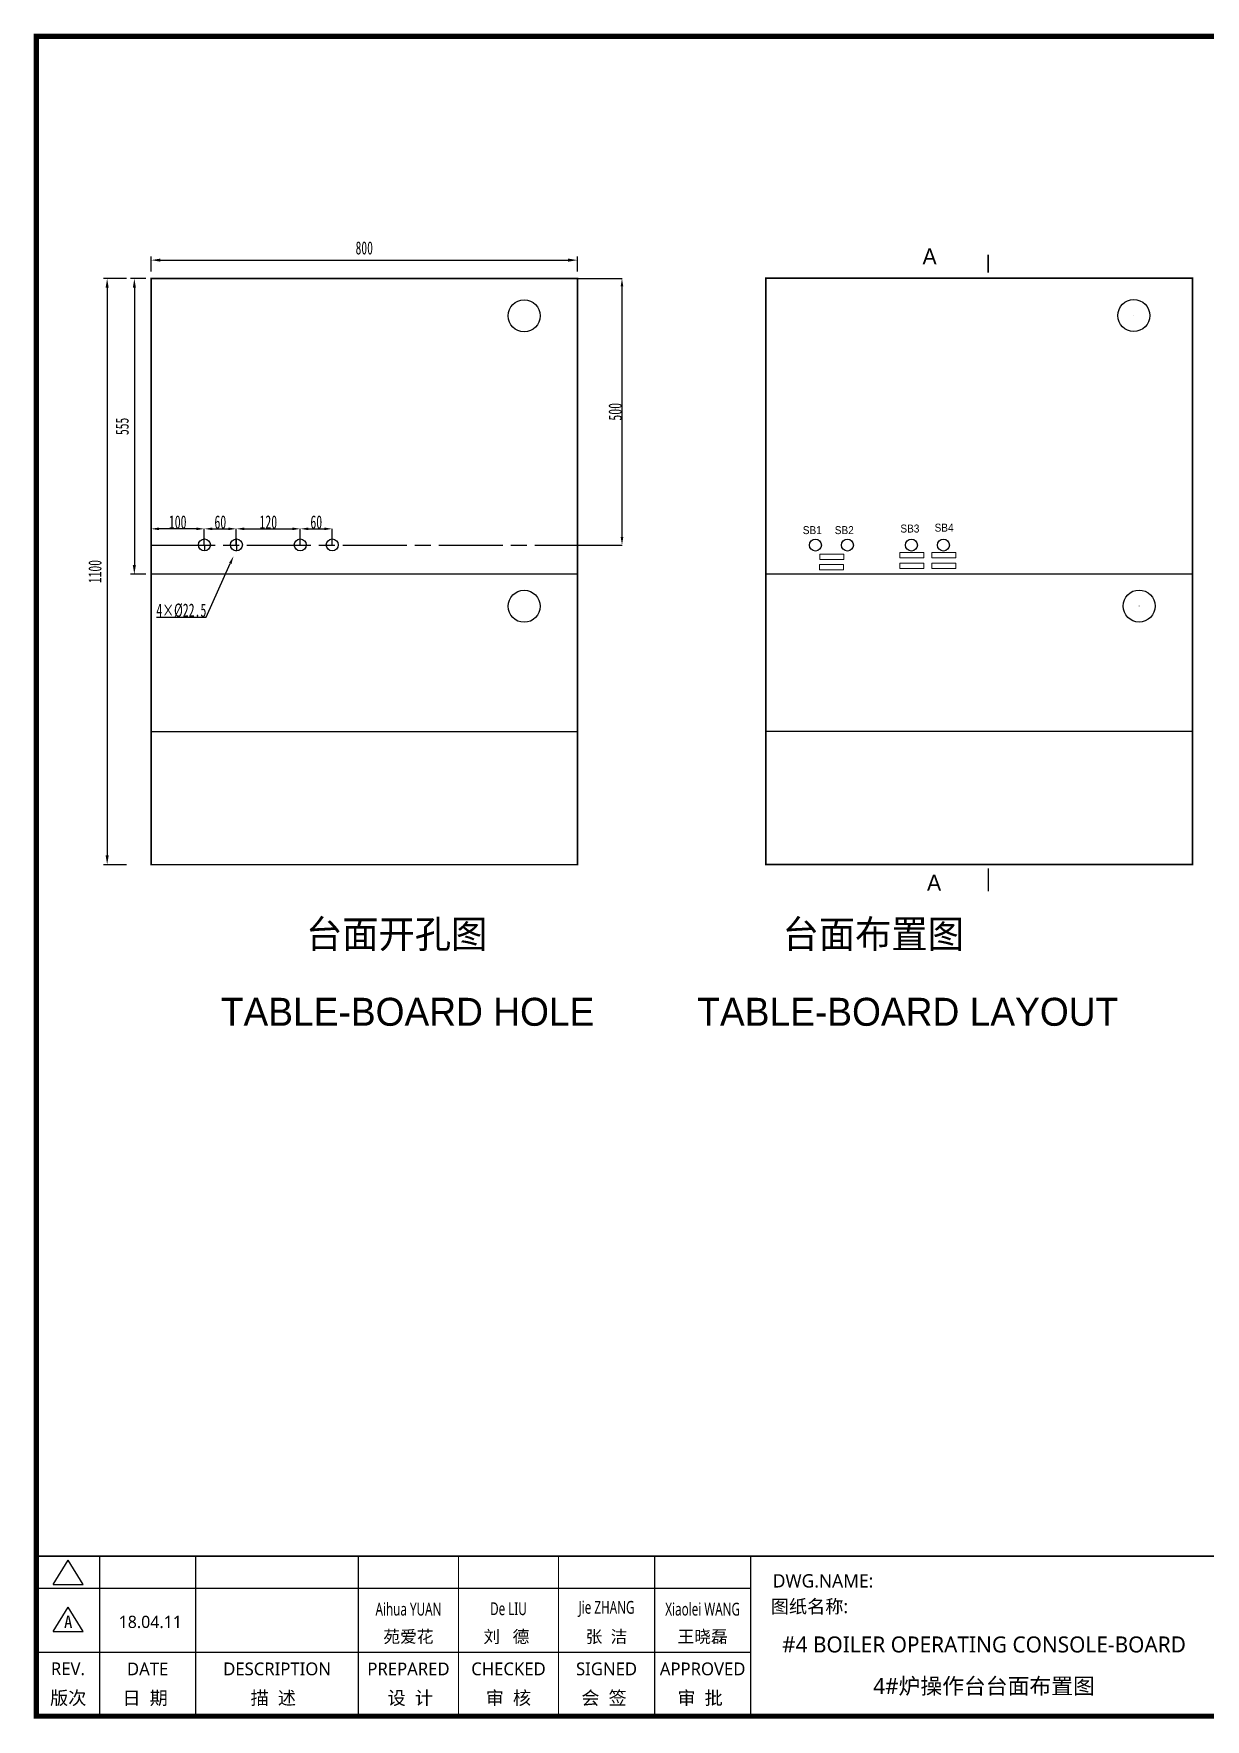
# Model space of a CAD drawing. Extents: x -29235853 to 12372, y -15815523 to 7212.
# Drawn here: x -1413 to 785, y 114 to 3277 of the extents above; entities that cross this region are included whole.
import ezdxf
from ezdxf.enums import TextEntityAlignment as Align

# ---------------------------------------------------------------- set-up
doc = ezdxf.new("R2010")
doc.units = 0
doc.header["$LTSCALE"] = 10
doc.header["$MEASUREMENT"] = 0
doc.header["$PDMODE"] = 32
doc.linetypes.add('AM_ISO08W050', pattern=[18, 12, -1.5, 3, -1.5])
doc.layers.get('0').update_dxf_attribs({"linetype": 'CONTINUOUS'})
doc.layers.get('Defpoints').update_dxf_attribs({"linetype": 'CONTINUOUS'})
doc.layers.add('AM_7', color=4, linetype='AM_ISO08W050', lineweight=25)
doc.layers.add('t', color=1, linetype='CONTINUOUS')
doc.layers.add('操作台', color=7, linetype='CONTINUOUS')
doc.styles.add('HZ', font='arial.ttf')
doc.styles.get("Standard").update_dxf_attribs({"font": '', "width": 0.65})
doc.styles.add('微软雅黑', font='')
doc.styles.get('Standard').set_extended_font_data('SimSun')
doc.styles.get('微软雅黑').set_extended_font_data('Microsoft YaHei')
doc.dimstyles.new('AM_ISO', dxfattribs={"dimtxt": 3.5, "dimasz": 2.5, "dimexe": 1, "dimexo": 1, "dimgap": 1.5, "dimtad": 1, "dimdsep": 46, "dimtxsty": 'Standard', "dimcen": 0, "dimclrd": 256, "dimclre": 256, "dimclrt": 2, "dimadec": 0, "dimazin": 2, "dimtp": 0.1, "dimtm": 0.1, "dimtfac": 0.71, "dimtdec": 3, "dimtmove": 0, "dimatfit": 3, "dimfxl": 1, "dimlwd": -1, "dimlwe": -1, "dimarcsym": 1})
doc.dimstyles.get("Standard").update_dxf_attribs({"dimtxt": 25, "dimasz": 15, "dimexe": 0.18, "dimexo": 0.0625, "dimgap": 0.09, "dimtad": 0, "dimtoh": 1, "dimdec": 0, "dimzin": 0, "dimdsep": 46, "dimtxsty": 'Standard', "dimcen": 0.09, "dimadec": 0, "dimazin": 0, "dimtfac": 1, "dimtdec": 0, "dimtofl": 0, "dimtmove": 0, "dimatfit": 3, "dimfxl": 1, "dimtolj": 1, "dimtzin": 0, "dimarcsym": 0})
doc.dimstyles.new('STANDARD$0', dxfattribs={"dimtxt": 25, "dimasz": 15, "dimexe": 0.18, "dimexo": 0.0625, "dimgap": 0.09, "dimtad": 0, "dimtoh": 1, "dimdec": 0, "dimzin": 0, "dimdsep": 46, "dimtxsty": 'Standard', "dimcen": 0.09, "dimadec": 0, "dimazin": 0, "dimtfac": 1, "dimtdec": 0, "dimtofl": 0, "dimtmove": 0, "dimatfit": 3, "dimfxl": 1, "dimtolj": 1, "dimtzin": 0, "dimarcsym": 0})

# ---------------------------------------------------------------- blocks, each defined once
blk = doc.blocks.new('*D109')
at = {"layer": 'Defpoints', "color": 0, "transparency": 16777216}
for p in [(-1231.7, 2817.6), (-1275.3, 1717.8), (-1231.7, 1717.8)]:
    blk.add_point(p, dxfattribs=at)
at = {"layer": '操作台', "transparency": 16777216}
for p, q in [((-1238.7, 2817.6), (-1282.3, 2817.6)), ((-1275.3, 2800.1), (-1275.3, 1735.3)), ((-1238.7, 1717.8), (-1282.3, 1717.8))]:
    blk.add_line(p, q, dxfattribs=at)
for points in [[(-1272.4, 2800.1), (-1278.2, 2800.1), (-1275.3, 2817.6)], [(-1278.2, 1735.3), (-1272.4, 1735.3), (-1275.3, 1717.8)]]:
    blk.add_solid(points, dxfattribs=at)
at = {"layer": '操作台', "color": 7, "transparency": 16777216, "insert": (-1298, 2267.7), "char_height": 24.5, "attachment_point": 5, "rotation": 90}
blk.add_mtext('1100', dxfattribs=at)
blk = doc.blocks.new('*D110')
at = {"layer": 'Defpoints', "color": 0, "transparency": 16777216}
for p in [(-393, 2852), (-1193, 2823.6), (-393, 2823.6)]:
    blk.add_point(p, dxfattribs=at)
at = {"layer": '操作台', "transparency": 16777216}
for p, q in [((-1193, 2830.6), (-1193, 2859)), ((-1175.5, 2852), (-410.5, 2852)), ((-393, 2830.6), (-393, 2859))]:
    blk.add_line(p, q, dxfattribs=at)
for points in [[(-1175.5, 2854.9), (-1175.5, 2849.1), (-1193, 2852)], [(-410.5, 2849.1), (-410.5, 2854.9), (-393, 2852)]]:
    blk.add_solid(points, dxfattribs=at)
at = {"layer": '操作台', "color": 7, "transparency": 16777216, "insert": (-793, 2874.8), "char_height": 24.5, "attachment_point": 5}
blk.add_mtext('800', dxfattribs=at)
blk = doc.blocks.new('*D111')
at = {"layer": 'Defpoints', "color": 0, "transparency": 16777216}
for p in [(-1195.8, 2817.6), (-1224.3, 2262.6), (-1195.8, 2262.6)]:
    blk.add_point(p, dxfattribs=at)
at = {"layer": '操作台', "transparency": 16777216}
for p, q in [((-1202.8, 2817.6), (-1231.3, 2817.6)), ((-1224.3, 2800.1), (-1224.3, 2280.1)), ((-1202.8, 2262.6), (-1231.3, 2262.6))]:
    blk.add_line(p, q, dxfattribs=at)
for points in [[(-1221.4, 2800.1), (-1227.2, 2800.1), (-1224.3, 2817.6)], [(-1227.2, 2280.1), (-1221.4, 2280.1), (-1224.3, 2262.6)]]:
    blk.add_solid(points, dxfattribs=at)
at = {"layer": '操作台', "color": 7, "transparency": 16777216, "insert": (-1247, 2540.1), "char_height": 24.5, "attachment_point": 5, "rotation": 90}
blk.add_mtext('555', dxfattribs=at)
blk = doc.blocks.new('*D112')
at = {"layer": 'Defpoints', "color": 0, "transparency": 16777216}
for p in [(-1033, 2347.9), (-1093, 2317.7), (-1033, 2317.7)]:
    blk.add_point(p, dxfattribs=at)
at = {"layer": '操作台', "color": 0, "linetype": 'Continuous', "lineweight": -2, "transparency": 16777216}
for p, q in [((-1093, 2317.8), (-1093, 2348.1)), ((-1078, 2347.9), (-1048, 2347.9)), ((-1033, 2317.8), (-1033, 2348.1))]:
    blk.add_line(p, q, dxfattribs=at)
at = {"layer": '操作台', "color": 0, "transparency": 16777216}
for points in [[(-1078, 2350.4), (-1078, 2345.4), (-1093, 2347.9)], [(-1048, 2345.4), (-1048, 2350.4), (-1033, 2347.9)]]:
    blk.add_solid(points, dxfattribs=at)
at = {"layer": '操作台', "color": 0, "lineweight": 5, "transparency": 16777216, "insert": (-1063, 2360.5), "char_height": 25, "attachment_point": 5}
blk.add_mtext('\\A1;60', dxfattribs=at)
blk = doc.blocks.new('*D113')
at = {"layer": 'Defpoints', "color": 0, "transparency": 16777216}
for p in [(-1038.2, 2296.5), (-1033.6, 2306.8)]:
    blk.add_point(p, dxfattribs=at)
at = {"layer": '操作台', "color": 0, "lineweight": -2, "transparency": 16777216}
for p, q in [((-1089.4, 2182.1), (-1044.3, 2282.8)), ((-1033.7, 2306.8), (-1033.5, 2306.8)), ((-1033.6, 2306.7), (-1033.6, 2306.9)), ((-1182.8, 2182.1), (-1089.4, 2182.1))]:
    blk.add_line(p, q, dxfattribs=at)
at = {"layer": '操作台', "color": 0, "transparency": 16777216}
blk.add_solid([(-1042.1, 2281.8), (-1046.6, 2283.9), (-1038.2, 2296.5)], dxfattribs=at)
at = {"layer": '操作台', "color": 0, "transparency": 16777216, "insert": (-1136.1, 2194.7), "char_height": 25, "attachment_point": 5}
blk.add_mtext('\\A1;4×%%c22.5', dxfattribs=at)
blk = doc.blocks.new('*D114')
at = {"layer": 'Defpoints', "color": 0, "transparency": 16777216}
for p in [(-1193, 2347.9), (-1193, 2347.9), (-1093, 2347.9)]:
    blk.add_point(p, dxfattribs=at)
at = {"layer": '操作台', "color": 0, "lineweight": -2, "transparency": 16777216}
for p, q in [((-1193, 2348), (-1193, 2348.1)), ((-1108, 2347.9), (-1178, 2347.9)), ((-1093, 2348), (-1093, 2348.1))]:
    blk.add_line(p, q, dxfattribs=at)
at = {"layer": '操作台', "color": 0, "transparency": 16777216}
for points in [[(-1178, 2350.4), (-1178, 2345.4), (-1193, 2347.9)], [(-1108, 2345.4), (-1108, 2350.4), (-1093, 2347.9)]]:
    blk.add_solid(points, dxfattribs=at)
at = {"layer": '操作台', "color": 0, "transparency": 16777216, "insert": (-1143, 2360.5), "char_height": 25, "attachment_point": 5}
blk.add_mtext('\\A1;100', dxfattribs=at)
blk = doc.blocks.new('*D115')
at = {"layer": 'Defpoints', "color": 0, "transparency": 16777216}
for p in [(-393, 2817.6), (-422.5, 2317.5), (-309.5, 2317.5)]:
    blk.add_point(p, dxfattribs=at)
at = {"layer": '操作台', "color": 0, "lineweight": -2, "transparency": 16777216}
for p, q in [((-392.9, 2817.6), (-309.3, 2817.6)), ((-309.5, 2802.6), (-309.5, 2332.5)), ((-422.5, 2317.5), (-309.3, 2317.5))]:
    blk.add_line(p, q, dxfattribs=at)
at = {"layer": '操作台', "color": 0, "transparency": 16777216}
for points in [[(-307, 2802.6), (-312, 2802.6), (-309.5, 2817.6)], [(-312, 2332.5), (-307, 2332.5), (-309.5, 2317.5)]]:
    blk.add_solid(points, dxfattribs=at)
at = {"layer": '操作台', "color": 0, "transparency": 16777216, "insert": (-322.1, 2567.5), "char_height": 25, "attachment_point": 5, "rotation": 90}
blk.add_mtext('\\A1;500', dxfattribs=at)
blk = doc.blocks.new('*D116')
at = {"layer": 'Defpoints', "color": 0, "transparency": 16777216}
for p in [(-913, 2347.9), (-1033, 2317.7), (-913, 2317.7)]:
    blk.add_point(p, dxfattribs=at)
at = {"layer": '操作台', "color": 0, "linetype": 'Continuous', "lineweight": -2, "transparency": 16777216}
for p, q in [((-1033, 2317.8), (-1033, 2348.1)), ((-1018, 2347.9), (-928, 2347.9)), ((-913, 2317.8), (-913, 2348.1))]:
    blk.add_line(p, q, dxfattribs=at)
at = {"layer": '操作台', "color": 0, "transparency": 16777216}
for points in [[(-1018, 2350.4), (-1018, 2345.4), (-1033, 2347.9)], [(-928, 2345.4), (-928, 2350.4), (-913, 2347.9)]]:
    blk.add_solid(points, dxfattribs=at)
at = {"layer": '操作台', "color": 0, "lineweight": 5, "transparency": 16777216, "insert": (-973, 2360.5), "char_height": 25, "attachment_point": 5}
blk.add_mtext('\\A1;120', dxfattribs=at)
blk = doc.blocks.new('*D117')
at = {"layer": 'Defpoints', "color": 0, "transparency": 16777216}
for p in [(-853, 2347.9), (-913, 2317.7), (-853, 2317.7)]:
    blk.add_point(p, dxfattribs=at)
at = {"layer": '操作台', "color": 0, "linetype": 'Continuous', "lineweight": -2, "transparency": 16777216}
for p, q in [((-913, 2317.8), (-913, 2348.1)), ((-898, 2347.9), (-868, 2347.9)), ((-853, 2317.8), (-853, 2348.1))]:
    blk.add_line(p, q, dxfattribs=at)
at = {"layer": '操作台', "color": 0, "transparency": 16777216}
for points in [[(-898, 2350.4), (-898, 2345.4), (-913, 2347.9)], [(-868, 2345.4), (-868, 2350.4), (-853, 2347.9)]]:
    blk.add_solid(points, dxfattribs=at)
at = {"layer": '操作台', "color": 0, "lineweight": 5, "transparency": 16777216, "insert": (-883, 2360.5), "char_height": 25, "attachment_point": 5}
blk.add_mtext('\\A1;60', dxfattribs=at)
blk = doc.blocks.new('图框-中英文.180408')
at = {"color": 7}
for p, q in [((0, -2911.6), (1340.2, -2911.6)), ((0, -3031.6), (1340.2, -3031.6))]:
    blk.add_line(p, q, dxfattribs=at)
at = {"color": 7, "const_width": 3}
blk.add_lwpolyline([(4115.6, -2851.6), (0, -2851.6)], dxfattribs=at)
at = {"layer": 't', "color": 7}
for p, q in [((31.9, -2905), (59.9, -2859.1)), ((87.8, -2905), (59.9, -2859.1)), ((31.9, -2905), (87.8, -2905)), ((31.9, -2993), (59.9, -2947.1)), ((87.8, -2993), (59.9, -2947.1)), ((31.9, -2993), (87.8, -2993))]:
    blk.add_line(p, q, dxfattribs=at)
at = {"layer": 't', "color": 7, "const_width": 9.62}
blk.add_lwpolyline([(4115.6, -3151.6), (4115.6, 0), (0, 0), (0, -3151.6)], close=True, dxfattribs=at)
at = {"layer": 't', "color": 7, "const_width": 2.4}
for points in [[(118.8, -2852.8), (118.8, -3151.6)], [(299.1, -2852.8), (299.1, -3151.6)], [(604.4, -2852.8), (604.4, -3156.4)], [(792, -2852.8), (792, -3156.4)], [(979.6, -2852.8), (979.6, -3156.4)], [(1159.9, -2852.8), (1159.9, -3156.4)], [(1340.2, -2852.8), (1340.2, -3156.4)]]:
    blk.add_lwpolyline(points, dxfattribs=at)
at = {"color": 7, "style": '微软雅黑', "flags": 8}
for tag, p, height in [('DWG.NAME:', (1381.6, -2910.4), 25), ('DWG.NO.:', (3128.2, -3030.4), 24), ('图纸编号', (3315.4, -3052.4), 24), ('FILENO.:', (3128.7, -3106.1), 24), ('文档号', (3317.7, -3124.1), 24)]:
    blk.add_attdef(tag, p, '', height=height, dxfattribs=at)
at = {"color": 7, "style": '微软雅黑', "width": 0.8, "flags": 8}
for tag, p, height in [('PROJECTNAME:', (3125.5, -2912.8), 24), ('PROJECT_NAME', (3330.9, -2910.3), 25)]:
    blk.add_attdef(tag, p, '', height=height, dxfattribs=at)
at = {"color": 7, "style": '微软雅黑', "width": 0.7, "flags": 8}
for tag, p in [('RENLIU', (698.2, -2950.4)), ('SHUFENWANG', (885.8, -2950.4)), ('FANGHOU', (1069.7, -2950.4)), ('DANDANLI', (1250, -2950.4)), ('HANGZHOUHOLLYSYSAUTOMATIONCO.,LTD.', (2770.1, -3045.7))]:
    blk.add_attdef(tag, text='', height=24, dxfattribs=at).set_placement(p, align=Align.MIDDLE)
at = {"color": 7, "style": '微软雅黑', "flags": 8}
for tag, p in [('图纸名称:', (1377.8, -2965.9)), ('项目名称', (3279.1, -2986.8))]:
    blk.add_attdef(tag, text='', height=25, dxfattribs=at).set_placement(p, align=Align.BOTTOM_LEFT)
at = {"color": 7, "flags": 8}
blk.add_attdef('A', text='', height=23, dxfattribs=at).set_placement((59.9, -2974.9), align=Align.MIDDLE)
at = {"color": 7, "style": '微软雅黑', "flags": 8}
for tag, height, p in [('设计时间', 23, (213.9, -2974.9)), ('刘仁', 23, (698.2, -3002.2)), ('王姝芬', 23, (885.8, -3002.2)), ('侯方', 23, (1069.7, -3002.2)), ('李丹丹', 23, (1250, -3002.2)), ('#10STATIONONTROLCABINETCOVER', 30, (1777.9, -3017.2)), ('PAGEXOFX', 24, (3953.7, -3039.1)), ('REV.', 24, (59.4, -3063)), ('DATE', 24, (208.9, -3063)), ('DESCRIPTION', 24, (451.7, -3063)), ('PREPARED', 24, (698.2, -3063)), ('CHECKED', 24, (885.8, -3063)), ('SIGNED', 24, (1069.7, -3063)), ('APPROVED', 24, (1250, -3063)), ('图纸名称', 30, (1777.9, -3094.7)), ('第几页共几页', 24, (3953.7, -3114.1))]:
    blk.add_attdef(tag, text='', height=height, dxfattribs=at).set_placement(p, align=Align.MIDDLE)
at = {"layer": 't', "color": 7, "style": '微软雅黑'}
for s, p in [('版次', (59.9, -3117.6)), ('日  期', (204.2, -3117.6)), ('描  述', (444.5, -3117.6)), ('设  计', (701.5, -3117.6)), ('审  核', (885.6, -3117.6)), ('会  签', (1065, -3117.6)), ('审  批', (1245.3, -3117.6))]:
    blk.add_text(s, height=25, dxfattribs=at).set_placement(p, align=Align.MIDDLE_CENTER)

msp = doc.modelspace()

# ---------------------------------------------------------------- linework, layer by layer
at = {"layer": 'AM_7'}
for p, q in [((-1192.958, 2317.499), (-393.74, 2317.499)), ((-1092.958, 2317.711), (-1092.958, 2306.351)), ((-1032.958, 2317.711), (-1032.958, 2329.071)), ((-1032.958, 2317.711), (-1032.958, 2306.351))]:
    msp.add_line(p, q, dxfattribs=at)
at = {"layer": '操作台'}
for p, q in [((377.655, 2828.553), (377.655, 2861.997)), ((377.655, 2861.997), (377.655, 2828.553)), ((-392.958, 2262.562), (-1192.958, 2262.562)), ((760.509, 2263.025), (-39.491, 2263.025)), ((377.655, 1710.678), (377.655, 1677.234)), ((377.655, 1701.503), (377.655, 1668.059))]:
    msp.add_line(p, q, dxfattribs=at)
at = {"layer": '操作台', "color": 3, "linetype": 'Continuous'}
for p, q in [((-1192.958, 1782.762), (-1192.958, 2817.562)), ((-1192.958, 2817.562), (-392.958, 2817.562)), ((-392.958, 1782.762), (-392.958, 2817.562)), ((-39.491, 1783.225), (-39.491, 2818.025)), ((-39.491, 2818.025), (760.509, 2818.025)), ((760.509, 1783.225), (760.509, 2818.025))]:
    msp.add_line(p, q, dxfattribs=at)
at = {"layer": '操作台', "linetype": 'Continuous', "lineweight": 5}
for p, q in [((650.419, 2748.025), (650.599, 2748.025)), ((650.509, 2747.935), (650.509, 2748.115)), ((660.419, 2203.025), (660.599, 2203.025)), ((660.419, 2203.025), (660.599, 2203.025)), ((660.509, 2202.935), (660.509, 2203.115)), ((660.509, 2202.935), (660.509, 2203.115))]:
    msp.add_line(p, q, dxfattribs=at)
at = {"layer": '操作台', "color": 7}
for p, q in [((-1192.958, 1967.762), (-392.958, 1967.762)), ((-39.491, 1968.225), (760.509, 1968.225))]:
    msp.add_line(p, q, dxfattribs=at)
at = {"layer": '操作台', "flags": 128}
for points in [[(377.655, 2862.735, 0, 0, 0), (339.672, 2862.735, 10, 0, 0), (298.69, 2862.735, 0, 0, 0)], [(377.655, 1667.321, 0, 0, 0), (339.672, 1667.321, 10, 0, 0), (298.69, 1667.321, 0, 0, 0)]]:
    msp.add_lwpolyline(points, format="xyseb", dxfattribs=at)
at = {"layer": '操作台', "const_width": 3, "flags": 128}
for points in [[(-1192.958, 2817.562), (-392.958, 2817.562), (-392.958, 1717.762), (-1192.958, 1717.762), (-1192.958, 2817.562)], [(-39.491, 2818.025), (760.509, 2818.025), (760.509, 1718.225), (-39.491, 1718.225), (-39.491, 2818.025)], [(-39.491, 2818.025), (760.509, 2818.025), (760.509, 1718.225), (-39.491, 1718.225), (-39.491, 2818.025)]]:
    msp.add_lwpolyline(points, dxfattribs=at)
at = {"layer": '操作台', "linetype": 'Continuous', "lineweight": 5}
for points in [[(61.159, 2271.172), (106.159, 2271.172), (106.159, 2281.172), (61.159, 2281.172)], [(61.363, 2290.601), (106.363, 2290.601), (106.363, 2300.601), (61.363, 2300.601)], [(211.545, 2293.216), (256.545, 2293.216), (256.545, 2303.216), (211.545, 2303.216)], [(211.628, 2273.545), (256.628, 2273.545), (256.628, 2283.545), (211.628, 2283.545)], [(271.593, 2293.216), (316.593, 2293.216), (316.593, 2303.216), (271.593, 2303.216)], [(271.676, 2273.545), (316.676, 2273.545), (316.676, 2283.545), (271.676, 2283.545)]]:
    msp.add_lwpolyline(points, close=True, dxfattribs=at)
at = {"layer": '操作台', "color": 7, "linetype": 'Continuous'}
for centre in [(-492.958, 2747.562), (650.509, 2748.025), (-492.958, 2202.562), (660.509, 2203.025)]:
    msp.add_circle(centre, 30, dxfattribs=at)
at = {"layer": '操作台', "linetype": 'Continuous'}
for centre in [(-1092.958, 2317.711), (-1032.958, 2317.711), (-912.958, 2317.711), (-852.958, 2317.711), (53.362, 2317.499), (113.362, 2317.499), (233.314, 2317.499), (293.362, 2317.499)]:
    msp.add_circle(centre, 11.25, dxfattribs=at)

# ---------------------------------------------------------------- block references
at = {"color": 1, "lineweight": -2}
ref = msp.add_blockref('图框-中英文.180408', (-1408.249, 3272.008), dxfattribs=at)
ref.add_attrib('图纸名称', '4#炉操作台台面布置图', dxfattribs={"color": 7, "height": 30, "style": '微软雅黑'}).set_placement((369.651, 177.313), align=Align.MIDDLE)
ref.add_attrib('刘仁', '苑爱花', dxfattribs={"color": 7, "height": 23, "style": '微软雅黑'}).set_placement((-710.061, 269.819), align=Align.MIDDLE)
ref.add_attrib('王姝芬', '刘   德 ', dxfattribs={"color": 7, "height": 23, "style": '微软雅黑'}).set_placement((-522.461, 269.819), align=Align.MIDDLE)
ref.add_attrib('侯方', '张  洁', dxfattribs={"color": 7, "height": 23, "style": '微软雅黑'}).set_placement((-338.518, 269.819), align=Align.MIDDLE)
ref.add_attrib('李丹丹', '王晓磊', dxfattribs={"color": 7, "height": 23, "style": '微软雅黑'}).set_placement((-158.234, 269.819), align=Align.MIDDLE)
ref.add_attrib('设计时间', '18.04.11', dxfattribs={"color": 7, "height": 23, "style": '微软雅黑'}).set_placement((-1194.383, 297.126), align=Align.MIDDLE)
ref.add_attrib('A', 'A', dxfattribs={"color": 7, "height": 23}).set_placement((-1348.35, 297.126), align=Align.MIDDLE)
ref.add_attrib('REV.', 'REV.', dxfattribs={"color": 7, "height": 24, "style": '微软雅黑'}).set_placement((-1348.867, 208.959), align=Align.MIDDLE)
ref.add_attrib('DATE', 'DATE', dxfattribs={"color": 7, "height": 24, "style": '微软雅黑'}).set_placement((-1199.341, 208.959), align=Align.MIDDLE)
ref.add_attrib('DESCRIPTION', 'DESCRIPTION', dxfattribs={"color": 7, "height": 24, "style": '微软雅黑'}).set_placement((-956.53, 208.959), align=Align.MIDDLE)
ref.add_attrib('PREPARED', 'PREPARED', dxfattribs={"color": 7, "height": 24, "style": '微软雅黑'}).set_placement((-710.061, 208.959), align=Align.MIDDLE)
ref.add_attrib('CHECKED', 'CHECKED', dxfattribs={"color": 7, "height": 24, "style": '微软雅黑'}).set_placement((-522.461, 208.959), align=Align.MIDDLE)
ref.add_attrib('SIGNED', 'SIGNED', dxfattribs={"color": 7, "height": 24, "style": '微软雅黑'}).set_placement((-338.518, 208.959), align=Align.MIDDLE)
ref.add_attrib('APPROVED', 'APPROVED', dxfattribs={"color": 7, "height": 24, "style": '微软雅黑'}).set_placement((-158.234, 208.959), align=Align.MIDDLE)
ref.add_attrib('RENLIU', 'Aihua YUAN', dxfattribs={"color": 7, "height": 24, "style": '微软雅黑', "width": 0.7}).set_placement((-710.061, 321.627), align=Align.MIDDLE)
ref.add_attrib('SHUFENWANG', 'De LIU', dxfattribs={"color": 7, "height": 24, "style": '微软雅黑', "width": 0.7}).set_placement((-522.461, 321.627), align=Align.MIDDLE)
ref.add_attrib('FANGHOU', 'Jie ZHANG', dxfattribs={"color": 7, "height": 24, "style": '微软雅黑', "width": 0.7}).set_placement((-338.518, 321.627), align=Align.MIDDLE)
ref.add_attrib('DANDANLI', 'Xiaolei WANG', dxfattribs={"color": 7, "height": 24, "style": '微软雅黑', "width": 0.7}).set_placement((-158.234, 321.627), align=Align.MIDDLE)
ref.add_attrib('DWG.NAME:', 'DWG.NAME:', (-26.613, 361.628), dxfattribs={"color": 7, "height": 25, "style": '微软雅黑'})
ref.add_attrib('#10STATIONONTROLCABINETCOVER', '#4 BOILER OPERATING CONSOLE-BOARD', dxfattribs={"color": 7, "height": 30, "style": '微软雅黑'}).set_placement((369.651, 254.825), align=Align.MIDDLE)
ref.add_attrib('图纸名称:', '图纸名称:', dxfattribs={"color": 7, "height": 25, "style": '微软雅黑'}).set_placement((-30.437, 306.084), align=Align.BOTTOM_LEFT)

# ---------------------------------------------------------------- texts
at = {"layer": '操作台', "style": 'HZ', "width": 0.95}
for s, height, p in [('A', 30, (267.534, 2858.936)), ('A', 30, (275.923, 1684.016)), ('台面开孔图', 52.5, (-732.122, 1588.646)), ('台面布置图', 52.5, (161.857, 1588.646)), ('TABLE-BOARD HOLE', 52.5, (-711.691, 1441.802)), ('TABLE-BOARD LAYOUT', 52.5, (226.579, 1441.802))]:
    msp.add_text(s, height=height, dxfattribs=at).set_placement(p, align=Align.MIDDLE)
at = {"layer": '操作台', "style": 'HZ', "width": 0.9}
for s, p in [('SB1', (29.615, 2337.971)), ('SB2', (89.615, 2337.971)), ('SB3', (212.735, 2340.923)), ('SB4', (276.983, 2342.573))]:
    msp.add_text(s, height=15, dxfattribs=at).set_placement(p)

# ---------------------------------------------------------------- dimensions: what is measured, and where the dimension line sits
at = {"layer": '操作台', "color": 7}
dim = msp.add_linear_dim(base=(-392.958, 2852.004), p1=(-1192.958, 2823.595), p2=(-392.958, 2823.595), dimstyle='AM_ISO', override={"dimscale": 7, "dimclrt": 7, "dimtdec": 2}, dxfattribs=at)
dim.commit()
dim.dimension.update_dxf_attribs({"geometry": '*D110', "text_midpoint": (-792.958, 2874.754)})
dim = msp.add_linear_dim(base=(-1275.293, 1717.762), p1=(-1231.678, 2817.562), p2=(-1231.678, 1717.762), angle=90, text='1100', dimstyle='AM_ISO', override={"dimscale": 7, "dimclrt": 7, "dimtdec": 2}, dxfattribs=at)
dim.commit()
dim.dimension.update_dxf_attribs({"geometry": '*D109', "text_midpoint": (-1298.043, 2267.662)})
dim = msp.add_linear_dim(base=(-1224.292, 2262.562), p1=(-1195.75, 2817.562), p2=(-1195.75, 2262.562), angle=90, dimstyle='AM_ISO', override={"dimscale": 7, "dimclrt": 7, "dimtdec": 2}, dxfattribs=at)
dim.commit()
dim.dimension.update_dxf_attribs({"geometry": '*D111', "text_midpoint": (-1247.042, 2540.062)})
at = {"layer": '操作台', "color": 3}
dim = msp.add_linear_dim(base=(-309.481, 2317.499), p1=(-392.958, 2817.562), p2=(-422.547, 2317.499), angle=90, dimstyle='STANDARD$0', override={"dimtad": 1, "dimarcsym": 1}, dxfattribs=at)
dim.commit()
dim.dimension.update_dxf_attribs({"geometry": '*D115', "text_midpoint": (-309.481, 2567.531), "dimtype": 160})
at = {"layer": '操作台'}
dim = msp.add_linear_dim(base=(-1192.958, 2347.939), p1=(-1092.958, 2347.939), p2=(-1192.958, 2347.939), dimstyle='STANDARD$0', override={"dimtad": 1, "dimarcsym": 1}, dxfattribs=at)
dim.commit()
dim.dimension.update_dxf_attribs({"geometry": '*D114', "text_midpoint": (-1142.958, 2360.529)})
at = {"layer": '操作台', "linetype": 'Continuous', "lineweight": 5}
for base, p1, p2, picture, middle in [((-1032.958, 2347.939), (-1092.958, 2317.711), (-1032.958, 2317.711), '*D112', (-1062.958, 2360.529)), ((-912.958, 2347.939), (-1032.958, 2317.711), (-912.958, 2317.711), '*D116', (-972.958, 2360.529)), ((-852.958, 2347.939), (-912.958, 2317.711), (-852.958, 2317.711), '*D117', (-882.958, 2360.529))]:
    dim = msp.add_linear_dim(base=base, p1=p1, p2=p2, dimstyle='STANDARD$0', override={"dimtad": 1, "dimtmove": 1, "dimarcsym": 1}, dxfattribs=at)
    dim.commit()
    dim.dimension.update_dxf_attribs({"geometry": picture, "text_midpoint": middle})
at = {"layer": '操作台', "color": 3}
dim = msp.add_radius_dim(center=(-1033.627, 2306.793), mpoint=(-1038.22, 2296.523), text='4×%%c22.5', dimstyle='Standard', override={"dimtad": 1, "dimarcsym": 1}, dxfattribs=at)
dim.commit()
dim.dimension.update_dxf_attribs({"geometry": '*D113', "text_midpoint": (-1089.41, 2182.072), "dimtype": 164})

doc.saveas('drawing.dxf')
